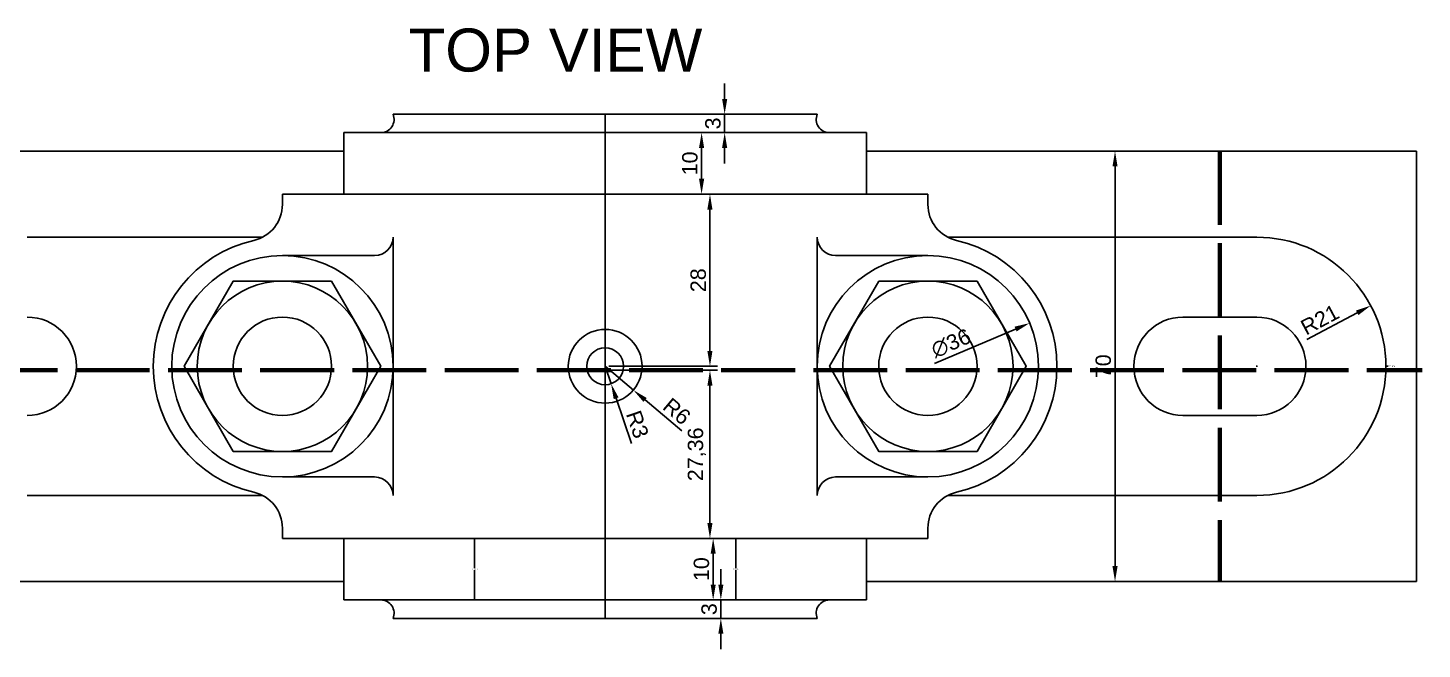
# Model space of a CAD drawing. Header units: millimetres. Extents: x 3078 to 3600, y 1164 to 1471.
# Drawn here: x 3196.3 to 3423.1, y 1163.9 to 1265 of the extents above; entities that cross this region are included whole.
import ezdxf

# ---------------------------------------------------------------- set-up
doc = ezdxf.new("R2010")
doc.units = ezdxf.units.MM
doc.linetypes.add('ACAD_ISO02W100', pattern=[15, 12, -3])
doc.layers.add('1', color=131, linetype='ACAD_ISO02W100', lineweight=106)
doc.layers.add('4', color=1, linetype='Continuous', lineweight=30)
doc.styles.get("Standard").update_dxf_attribs({"font": 'arial.ttf'})
doc.dimstyles.new('ISO-25', dxfattribs={"dimtxt": 2.5, "dimasz": 2.5, "dimexe": 1.25, "dimexo": 0.625, "dimtad": 1, "dimtxsty": 'Standard', "dimcen": 2.5, "dimclrd": 3, "dimadec": 0, "dimazin": 0, "dimtfac": 1, "dimtmove": 0, "dimatfit": 3, "dimfxl": 1, "dimarcsym": 0})
doc.dimstyles.get("Standard").update_dxf_attribs({"dimtxt": 0.18, "dimasz": 0.18, "dimexe": 0.18, "dimexo": 0.0625, "dimgap": 0.09, "dimtad": 0, "dimtih": 1, "dimtoh": 1, "dimdec": 4, "dimzin": 0, "dimdsep": 46, "dimtxsty": 'Standard', "dimcen": 0.09, "dimadec": 0, "dimazin": 0, "dimtfac": 1, "dimtdec": 4, "dimtofl": 0, "dimtmove": 0, "dimatfit": 3, "dimfxl": 1, "dimtolj": 1, "dimtzin": 0, "dimarcsym": 0})

# ---------------------------------------------------------------- blocks, each defined once
blk = doc.blocks.new('*D85')
at = {"color": 0, "lineweight": -2, "transparency": 16777216}
for p, q in [((3308.49, 1181.91), (3311.61, 1181.91)), ((3311.43, 1181.73), (3311.43, 1177.09)), ((3311.43, 1172.09), (3311.43, 1176.73)), ((3308.49, 1171.91), (3311.61, 1171.91))]:
    blk.add_line(p, q, dxfattribs=at)
at = {"color": 0, "transparency": 16777216}
for points in [[(3311.4, 1181.73), (3311.46, 1181.73), (3311.43, 1181.91)], [(3311.4, 1172.09), (3311.46, 1172.09), (3311.43, 1171.91)]]:
    blk.add_solid(points, dxfattribs=at)
at = {"layer": 'Defpoints', "color": 0, "transparency": 16777216}
for p in [(3308.43, 1181.91), (3311.43, 1181.91), (3308.43, 1171.91)]:
    blk.add_point(p, dxfattribs=at)
at = {"color": 0, "transparency": 16777216, "insert": (3311.43, 1176.91), "char_height": 0.18, "attachment_point": 5}
blk.add_mtext('\\A1;10.0000', dxfattribs=at)
blk = doc.blocks.new('*D91')
at = {"layer": '4', "color": 0, "lineweight": -2, "transparency": 16777216}
for p, q in [((3396.09, 1209.91), (3396.27, 1209.91)), ((3396.18, 1209.82), (3396.18, 1210)), ((3417.54, 1209.91), (3417.36, 1209.91))]:
    blk.add_line(p, q, dxfattribs=at)
at = {"layer": '4', "color": 0, "transparency": 16777216}
blk.add_solid([(3417.36, 1209.94), (3417.36, 1209.88), (3417.18, 1209.91)], dxfattribs=at)
at = {"layer": 'Defpoints', "color": 0, "transparency": 16777216}
for p in [(3396.18, 1209.91), (3417.18, 1209.91)]:
    blk.add_point(p, dxfattribs=at)
at = {"layer": '4', "color": 0, "transparency": 16777216, "insert": (3418.16, 1209.91), "char_height": 0.18, "attachment_point": 5}
blk.add_mtext('\\A1;R21.0000', dxfattribs=at)
blk = doc.blocks.new('*D285')
at = {"color": 3, "lineweight": -2, "transparency": 16777216}
for p, q in [((3309.62, 1253.41), (3309.62, 1255.91)), ((3309.62, 1247.91), (3309.62, 1250.91)), ((3309.62, 1245.41), (3309.62, 1242.91))]:
    blk.add_line(p, q, dxfattribs=at)
at = {"color": 0, "lineweight": -2, "transparency": 16777216}
for p, q in [((3290.8, 1250.91), (3310.87, 1250.91)), ((3290.8, 1247.91), (3310.87, 1247.91))]:
    blk.add_line(p, q, dxfattribs=at)
at = {"color": 3, "transparency": 16777216}
for points in [[(3309.2, 1253.41), (3310.04, 1253.41), (3309.62, 1250.91)], [(3309.2, 1245.41), (3310.04, 1245.41), (3309.62, 1247.91)]]:
    blk.add_solid(points, dxfattribs=at)
at = {"layer": 'Defpoints', "color": 0, "transparency": 16777216}
for p in [(3290.18, 1250.91), (3309.62, 1250.91), (3290.18, 1247.91)]:
    blk.add_point(p, dxfattribs=at)
at = {"color": 0, "transparency": 16777216, "insert": (3307.72, 1249.41), "char_height": 2.5, "attachment_point": 5, "rotation": 90}
blk.add_mtext('3', dxfattribs=at)
blk = doc.blocks.new('*D286')
at = {"color": 0, "lineweight": -2, "transparency": 16777216}
for p, q in [((3290.8, 1247.91), (3307.12, 1247.91)), ((3290.8, 1237.91), (3307.12, 1237.91))]:
    blk.add_line(p, q, dxfattribs=at)
at = {"color": 3, "lineweight": -2, "transparency": 16777216}
blk.add_line((3305.87, 1240.41), (3305.87, 1245.41), dxfattribs=at)
at = {"color": 3, "transparency": 16777216}
for points in [[(3305.45, 1245.41), (3306.29, 1245.41), (3305.87, 1247.91)], [(3305.45, 1240.41), (3306.29, 1240.41), (3305.87, 1237.91)]]:
    blk.add_solid(points, dxfattribs=at)
at = {"layer": 'Defpoints', "color": 0, "transparency": 16777216}
for p in [(3290.18, 1247.91), (3305.87, 1247.91), (3290.18, 1237.91)]:
    blk.add_point(p, dxfattribs=at)
at = {"color": 0, "transparency": 16777216, "insert": (3303.97, 1242.91), "char_height": 2.5, "attachment_point": 5, "rotation": 90}
blk.add_mtext('10', dxfattribs=at)
blk = doc.blocks.new('*D287')
at = {"color": 0, "lineweight": -2, "transparency": 16777216}
for p, q in [((3290.8, 1237.91), (3308.48, 1237.91)), ((3290.8, 1209.91), (3308.48, 1209.91))]:
    blk.add_line(p, q, dxfattribs=at)
at = {"color": 3, "lineweight": -2, "transparency": 16777216}
blk.add_line((3307.23, 1212.41), (3307.23, 1235.41), dxfattribs=at)
at = {"color": 3, "transparency": 16777216}
for points in [[(3306.81, 1235.41), (3307.64, 1235.41), (3307.23, 1237.91)], [(3306.81, 1212.41), (3307.64, 1212.41), (3307.23, 1209.91)]]:
    blk.add_solid(points, dxfattribs=at)
at = {"layer": 'Defpoints', "color": 0, "transparency": 16777216}
for p in [(3290.18, 1237.91), (3307.23, 1237.91), (3290.18, 1209.91)]:
    blk.add_point(p, dxfattribs=at)
at = {"color": 0, "transparency": 16777216, "insert": (3305.33, 1223.91), "char_height": 2.5, "attachment_point": 5, "rotation": 90}
blk.add_mtext('28', dxfattribs=at)
blk = doc.blocks.new('*D288')
at = {"color": 0, "lineweight": -2, "transparency": 16777216}
for p, q in [((3290.8, 1209.27), (3308.48, 1209.27)), ((3290.8, 1181.91), (3308.48, 1181.91))]:
    blk.add_line(p, q, dxfattribs=at)
at = {"color": 3, "lineweight": -2, "transparency": 16777216}
blk.add_line((3307.23, 1184.41), (3307.23, 1206.77), dxfattribs=at)
at = {"color": 3, "transparency": 16777216}
for points in [[(3306.81, 1206.77), (3307.64, 1206.77), (3307.23, 1209.27)], [(3306.81, 1184.41), (3307.64, 1184.41), (3307.23, 1181.91)]]:
    blk.add_solid(points, dxfattribs=at)
at = {"layer": 'Defpoints', "color": 0, "transparency": 16777216}
for p in [(3290.18, 1209.27), (3307.23, 1209.27), (3290.18, 1181.91)]:
    blk.add_point(p, dxfattribs=at)
at = {"color": 0, "transparency": 16777216, "insert": (3305.1, 1195.59), "char_height": 2.5, "attachment_point": 5, "rotation": 90}
blk.add_mtext('27,36', dxfattribs=at)
blk = doc.blocks.new('*D289')
at = {"color": 0, "lineweight": -2, "transparency": 16777216}
for p, q in [((3290.8, 1181.91), (3309, 1181.91)), ((3290.8, 1171.91), (3309, 1171.91))]:
    blk.add_line(p, q, dxfattribs=at)
at = {"color": 3, "lineweight": -2, "transparency": 16777216}
blk.add_line((3307.75, 1174.41), (3307.75, 1179.41), dxfattribs=at)
at = {"color": 3, "transparency": 16777216}
for points in [[(3307.34, 1179.41), (3308.17, 1179.41), (3307.75, 1181.91)], [(3307.34, 1174.41), (3308.17, 1174.41), (3307.75, 1171.91)]]:
    blk.add_solid(points, dxfattribs=at)
at = {"layer": 'Defpoints', "color": 0, "transparency": 16777216}
for p in [(3290.18, 1181.91), (3307.75, 1181.91), (3290.18, 1171.91)]:
    blk.add_point(p, dxfattribs=at)
at = {"color": 0, "transparency": 16777216, "insert": (3305.85, 1176.91), "char_height": 2.5, "attachment_point": 5, "rotation": 90}
blk.add_mtext('10', dxfattribs=at)
blk = doc.blocks.new('*D290')
at = {"color": 3, "lineweight": -2, "transparency": 16777216}
for p, q in [((3309, 1174.41), (3309, 1176.91)), ((3309, 1168.91), (3309, 1171.91)), ((3309, 1166.41), (3309, 1163.91))]:
    blk.add_line(p, q, dxfattribs=at)
at = {"color": 0, "lineweight": -2, "transparency": 16777216}
for p, q in [((3290.8, 1171.91), (3310.25, 1171.91)), ((3290.8, 1168.91), (3310.25, 1168.91))]:
    blk.add_line(p, q, dxfattribs=at)
at = {"color": 3, "transparency": 16777216}
for points in [[(3308.59, 1174.41), (3309.42, 1174.41), (3309, 1171.91)], [(3308.59, 1166.41), (3309.42, 1166.41), (3309, 1168.91)]]:
    blk.add_solid(points, dxfattribs=at)
at = {"layer": 'Defpoints', "color": 0, "transparency": 16777216}
for p in [(3290.18, 1171.91), (3309, 1171.91), (3290.18, 1168.91)]:
    blk.add_point(p, dxfattribs=at)
at = {"color": 0, "transparency": 16777216, "insert": (3307.1, 1170.41), "char_height": 2.5, "attachment_point": 5, "rotation": 90}
blk.add_mtext('3', dxfattribs=at)
blk = doc.blocks.new('*D291')
at = {"color": 3, "lineweight": -2, "transparency": 16777216}
for p, q in [((3290.18, 1209.91), (3291.15, 1207.07)), ((3294.48, 1197.34), (3291.96, 1204.71))]:
    blk.add_line(p, q, dxfattribs=at)
at = {"color": 3, "transparency": 16777216}
blk.add_solid([(3292.36, 1204.84), (3291.57, 1204.57), (3291.15, 1207.07)], dxfattribs=at)
at = {"layer": 'Defpoints', "color": 0, "transparency": 16777216}
for p in [(3290.18, 1209.91), (3291.15, 1207.07)]:
    blk.add_point(p, dxfattribs=at)
at = {"color": 0, "transparency": 16777216, "insert": (3295.43, 1200.46), "char_height": 2.5, "attachment_point": 5, "rotation": 288.9117}
blk.add_mtext('R3', dxfattribs=at)
blk = doc.blocks.new('*D293')
at = {"color": 3, "lineweight": -2, "transparency": 16777216}
for p, q in [((3290.18, 1209.91), (3294.77, 1206.04)), ((3302.63, 1199.42), (3296.68, 1204.43))]:
    blk.add_line(p, q, dxfattribs=at)
at = {"color": 3, "transparency": 16777216}
blk.add_solid([(3296.95, 1204.75), (3296.41, 1204.12), (3294.77, 1206.04)], dxfattribs=at)
at = {"layer": 'Defpoints', "color": 0, "transparency": 16777216}
for p in [(3290.18, 1209.91), (3294.77, 1206.04)]:
    blk.add_point(p, dxfattribs=at)
at = {"color": 0, "transparency": 16777216, "insert": (3301.84, 1202.58), "char_height": 2.5, "attachment_point": 5, "rotation": 319.9103}
blk.add_mtext('R6', dxfattribs=at)
blk = doc.blocks.new('*D304')
at = {"color": 3, "lineweight": -2, "transparency": 16777216}
blk.add_line((3343.73, 1210.36), (3356.95, 1215.96), dxfattribs=at)
at = {"color": 3, "transparency": 16777216}
blk.add_solid([(3356.78, 1216.35), (3357.11, 1215.58), (3359.25, 1216.94)], dxfattribs=at)
at = {"layer": 'Defpoints', "color": 0, "transparency": 16777216}
for p in [(3359.25, 1216.94), (3326.11, 1202.88)]:
    blk.add_point(p, dxfattribs=at)
at = {"color": 0, "transparency": 16777216, "insert": (3346.44, 1213.65), "char_height": 2.5, "attachment_point": 5, "rotation": 22.9923}
blk.add_mtext('∅36', dxfattribs=at)
blk = doc.blocks.new('*D306')
at = {"color": 3, "lineweight": -2, "transparency": 16777216}
blk.add_line((3404.35, 1214.26), (3412.51, 1218.6), dxfattribs=at)
at = {"color": 3, "transparency": 16777216}
blk.add_solid([(3412.31, 1218.97), (3412.71, 1218.23), (3414.72, 1219.78)], dxfattribs=at)
at = {"layer": 'Defpoints', "color": 0, "transparency": 16777216}
for p in [(3414.72, 1219.78), (3396.18, 1209.91)]:
    blk.add_point(p, dxfattribs=at)
at = {"color": 0, "transparency": 16777216, "insert": (3406.44, 1217.5), "char_height": 2.5, "attachment_point": 5, "rotation": 28.0261}
blk.add_mtext('R21', dxfattribs=at)
blk = doc.blocks.new('*D307')
at = {"color": 0, "lineweight": -2, "transparency": 16777216}
for p, q in [((3389.55, 1244.91), (3371.87, 1244.91)), ((3389.55, 1174.91), (3371.87, 1174.91))]:
    blk.add_line(p, q, dxfattribs=at)
at = {"color": 3, "lineweight": -2, "transparency": 16777216}
blk.add_line((3373.12, 1242.41), (3373.12, 1177.41), dxfattribs=at)
at = {"color": 3, "transparency": 16777216}
for points in [[(3372.71, 1242.41), (3373.54, 1242.41), (3373.12, 1244.91)], [(3372.71, 1177.41), (3373.54, 1177.41), (3373.12, 1174.91)]]:
    blk.add_solid(points, dxfattribs=at)
at = {"layer": 'Defpoints', "color": 0, "transparency": 16777216}
for p in [(3390.18, 1244.91), (3373.12, 1174.91), (3390.18, 1174.91)]:
    blk.add_point(p, dxfattribs=at)
at = {"color": 0, "transparency": 16777216, "insert": (3371.22, 1209.91), "char_height": 2.5, "attachment_point": 5, "rotation": 90}
blk.add_mtext('70', dxfattribs=at)
blk = doc.blocks.new('*D316')
at = {"color": 0, "lineweight": -2, "transparency": 16777216}
for p, q in [((3271.87, 1181.91), (3268.75, 1181.91)), ((3268.93, 1181.73), (3268.93, 1177.09)), ((3268.93, 1172.09), (3268.93, 1176.73)), ((3271.87, 1171.91), (3268.75, 1171.91))]:
    blk.add_line(p, q, dxfattribs=at)
at = {"color": 0, "transparency": 16777216}
for points in [[(3268.9, 1181.73), (3268.96, 1181.73), (3268.93, 1181.91)], [(3268.9, 1172.09), (3268.96, 1172.09), (3268.93, 1171.91)]]:
    blk.add_solid(points, dxfattribs=at)
at = {"layer": 'Defpoints', "color": 0, "transparency": 16777216}
for p in [(3268.93, 1181.91), (3271.93, 1181.91), (3271.93, 1171.91)]:
    blk.add_point(p, dxfattribs=at)
at = {"color": 0, "transparency": 16777216, "insert": (3268.93, 1176.91), "char_height": 0.18, "attachment_point": 5}
blk.add_mtext('\\A1;10.0000', dxfattribs=at)

msp = doc.modelspace()

# ---------------------------------------------------------------- linework, layer by layer
for p, q in [((3290.17907, 1250.90844), (3255.67907, 1250.90844)), ((3290.17907, 1250.90844), (3290.17907, 1168.90844)), ((3290.17907, 1250.90844), (3324.67907, 1250.90844)), ((3290.17907, 1250.90844), (3290.17907, 1168.90844)), ((3247.67907, 1247.90844), (3247.67907, 1237.90844)), ((3247.67907, 1247.90844), (3253.67907, 1247.90844)), ((3253.67907, 1247.90844), (3290.17907, 1247.90844)), ((3326.67907, 1247.90844), (3290.17907, 1247.90844)), ((3332.67907, 1247.90844), (3326.67907, 1247.90844)), ((3332.67907, 1247.90844), (3332.67907, 1237.90844)), ((3247.67907, 1244.90844), (3158.17907, 1244.90844)), ((3332.67907, 1244.90844), (3422.17907, 1244.90844)), ((3422.17907, 1244.90844), (3422.17907, 1174.90844)), ((3237.67907, 1237.90844), (3247.67907, 1237.90844)), ((3237.67907, 1237.90844), (3237.67907, 1236.23334)), ((3247.67907, 1237.90844), (3290.17907, 1237.90844)), ((3332.67907, 1237.90844), (3290.17907, 1237.90844)), ((3342.67907, 1237.90844), (3332.67907, 1237.90844)), ((3342.67907, 1237.90844), (3342.67907, 1236.23334)), ((3196.17907, 1230.90844), (3234.44413, 1230.90844)), ((3255.67907, 1230.90844), (3255.67907, 1227.90844)), ((3324.67907, 1230.90844), (3324.67907, 1227.90844)), ((3384.17907, 1230.90844), (3345.91402, 1230.90844)), ((3396.17907, 1230.90844), (3384.17907, 1230.90844)), ((3252.67907, 1227.90844), (3237.67907, 1227.90844)), ((3255.67907, 1191.90844), (3255.67907, 1227.90844)), ((3324.67907, 1191.90844), (3324.67907, 1227.90844)), ((3327.67907, 1227.90844), (3342.67907, 1227.90844)), ((3396.17907, 1217.90844), (3384.17907, 1217.90844)), ((3396.17907, 1201.90844), (3384.17907, 1201.90844)), ((3237.67907, 1191.90844), (3252.67907, 1191.90844)), ((3255.67907, 1188.90844), (3255.67907, 1191.90844)), ((3324.67907, 1188.90844), (3324.67907, 1191.90844)), ((3342.67907, 1191.90844), (3327.67907, 1191.90844)), ((3196.17907, 1188.90844), (3234.44413, 1188.90844)), ((3384.17907, 1188.90844), (3345.91402, 1188.90844)), ((3396.17907, 1188.90844), (3384.17907, 1188.90844)), ((3237.67907, 1183.58355), (3237.67907, 1181.90844)), ((3237.67907, 1181.90844), (3247.67907, 1181.90844)), ((3247.67907, 1181.90844), (3247.67907, 1171.90844)), ((3247.67907, 1181.90844), (3290.17907, 1181.90844)), ((3332.67907, 1181.90844), (3290.17907, 1181.90844)), ((3332.67907, 1181.90844), (3332.67907, 1171.90844)), ((3342.67907, 1181.90844), (3332.67907, 1181.90844)), ((3342.67907, 1183.58355), (3342.67907, 1181.90844)), ((3158.17907, 1174.90844), (3247.67907, 1174.90844)), ((3422.17907, 1174.90844), (3332.67907, 1174.90844)), ((3247.67907, 1171.90844), (3253.67907, 1171.90844)), ((3253.67907, 1171.90844), (3290.17907, 1171.90844)), ((3326.67907, 1171.90844), (3290.17907, 1171.90844)), ((3332.67907, 1171.90844), (3326.67907, 1171.90844)), ((3290.17907, 1168.90844), (3255.67907, 1168.90844)), ((3290.17907, 1168.90844), (3324.67907, 1168.90844))]:
    msp.add_line(p, q)
for points in [[(3245.67537, 1223.75844), (3253.67168, 1209.90844), (3245.67537, 1196.05844), (3229.68277, 1196.05844), (3221.68647, 1209.90844), (3229.68277, 1223.75844)], [(3334.68277, 1223.75844), (3326.68647, 1209.90844), (3334.68277, 1196.05844), (3350.67537, 1196.05844), (3358.67168, 1209.90844), (3350.67537, 1223.75844)]]:
    msp.add_lwpolyline(points, close=True)
for centre, radius in [((3237.67907, 1209.90844), 18), ((3342.67907, 1209.90844), 18), ((3237.67907, 1209.90844), 13.85), ((3342.67907, 1209.90844), 13.85), ((3237.67907, 1209.90844), 8), ((3342.67907, 1209.90844), 8)]:
    msp.add_circle(centre, radius)
for centre, radius, start, end in [((3253.67907, 1250.07511), 2.16667, 270, 22.6198649), ((3326.67907, 1250.07511), 2.16667, 157.3801351, 270), ((3231.67907, 1236.23334), 6, 282.8395884, 0), ((3348.67907, 1236.23334), 6, 180, 257.1604116), ((3237.67907, 1209.90844), 21, 102.8395884, 257.1604116), ((3252.67907, 1230.90844), 3, 270, 0), ((3327.67907, 1230.90844), 3, 180, 270), ((3342.67907, 1209.90844), 21, 282.8395884, 77.1604116), ((3396.17907, 1209.90844), 21, 270, 90), ((3196.17907, 1209.90844), 8, 270, 90), ((3290.17907, 1209.90844), 6, 90, 270), ((3290.17907, 1209.90844), 6, 270, 90), ((3384.17907, 1209.90844), 8, 90, 270), ((3396.17907, 1209.90844), 8, 270, 90), ((3290.17907, 1209.90844), 3, 90, 270), ((3290.17907, 1209.90844), 3, 270, 90), ((3252.67907, 1188.90844), 3, 0, 90), ((3327.67907, 1188.90844), 3, 90, 180), ((3231.67907, 1183.58355), 6, 0, 77.1604116), ((3348.67907, 1183.58355), 6, 102.8395884, 180), ((3253.67907, 1169.74178), 2.16667, 337.3801351, 90), ((3326.67907, 1169.74178), 2.16667, 90, 202.6198649)]:
    msp.add_arc(centre, radius, start, end)
at = {"layer": '1'}
for p, q in [((3390.17907, 1244.90844), (3390.17907, 1174.90844)), ((3159.07849, 1209.27211), (3423.07849, 1209.27211))]:
    msp.add_line(p, q, dxfattribs=at)

# ---------------------------------------------------------------- texts
at = {"insert": (3258.19289, 1264.84623), "char_height": 7, "attachment_point": 1}
msp.add_mtext_dynamic_manual_height_columns('TOP VIEW', width=234.7863582, gutter_width=12.5, heights=[0], dxfattribs=at)

# ---------------------------------------------------------------- dimensions: what is measured, and where the dimension line sits
for base, p1, p2, dimstyle, picture, middle in [((3309.61993, 1250.90844), (3290.17907, 1247.90844), (3290.17907, 1250.90844), 'ISO-25', '*D285', (3307.71764, 1249.40844)), ((3305.86993, 1247.90844), (3290.17907, 1237.90844), (3290.17907, 1247.90844), 'ISO-25', '*D286', (3303.96849, 1242.90844)), ((3373.12187, 1174.90844), (3390.17907, 1244.90844), (3390.17907, 1174.90844), 'ISO-25', '*D307', (3371.22044, 1209.90844)), ((3307.22828, 1237.90844), (3290.17907, 1209.90844), (3290.17907, 1237.90844), 'ISO-25', '*D287', (3305.32685, 1223.90844)), ((3307.22828, 1209.27211), (3290.17907, 1181.90844), (3290.17907, 1209.27211), 'ISO-25', '*D288', (3305.10089, 1195.59028)), ((3268.92907, 1181.90844), (3271.92907, 1171.90844), (3271.92907, 1181.90844), 'Standard', '*D316', (3268.92907, 1176.90844)), ((3307.75476, 1181.90844), (3290.17907, 1171.90844), (3290.17907, 1181.90844), 'ISO-25', '*D289', (3305.85332, 1176.90844)), ((3311.42907, 1181.90844), (3308.42907, 1171.90844), (3308.42907, 1181.90844), 'Standard', '*D85', (3311.42907, 1176.90844)), ((3309.00476, 1171.90844), (3290.17907, 1168.90844), (3290.17907, 1171.90844), 'ISO-25', '*D290', (3307.10247, 1170.40844))]:
    dim = msp.add_linear_dim(base=base, p1=p1, p2=p2, angle=90, dimstyle=dimstyle)
    dim.commit()
    dim.dimension.update_dxf_attribs({"geometry": picture, "text_midpoint": middle})
dim = msp.add_radius_dim(center=(3396.17907, 1209.90844), mpoint=(3414.71647, 1219.7758), dimstyle='ISO-25')
dim.commit()
dim.dimension.update_dxf_attribs({"geometry": '*D306', "text_midpoint": (3407.32749, 1215.84269), "dimtype": 164})
dim = msp.add_diameter_dim_2p(p1=(3326.10904, 1202.87752), p2=(3359.24911, 1216.93937), dimstyle='ISO-25')
dim.commit()
dim.dimension.update_dxf_attribs({"geometry": '*D304', "text_midpoint": (3347.20853, 1211.83036), "dimtype": 163})
for mpoint, picture, middle in [((3291.15141, 1207.07038), '*D291', (3295.42743, 1200.4587)), ((3294.7693, 1206.04453), '*D293', (3301.83856, 1202.57925))]:
    dim = msp.add_radius_dim(center=(3290.17907, 1209.90844), mpoint=mpoint, dimstyle='ISO-25')
    dim.commit()
    dim.dimension.update_dxf_attribs({"geometry": picture, "text_midpoint": middle})
at = {"layer": '4'}
dim = msp.add_radius_dim(center=(3396.17907, 1209.90844), mpoint=(3417.17907, 1209.90844), dimstyle='Standard', dxfattribs=at)
dim.commit()
dim.dimension.update_dxf_attribs({"geometry": '*D91', "text_midpoint": (3418.15845, 1209.90844)})

doc.saveas('drawing.dxf')
